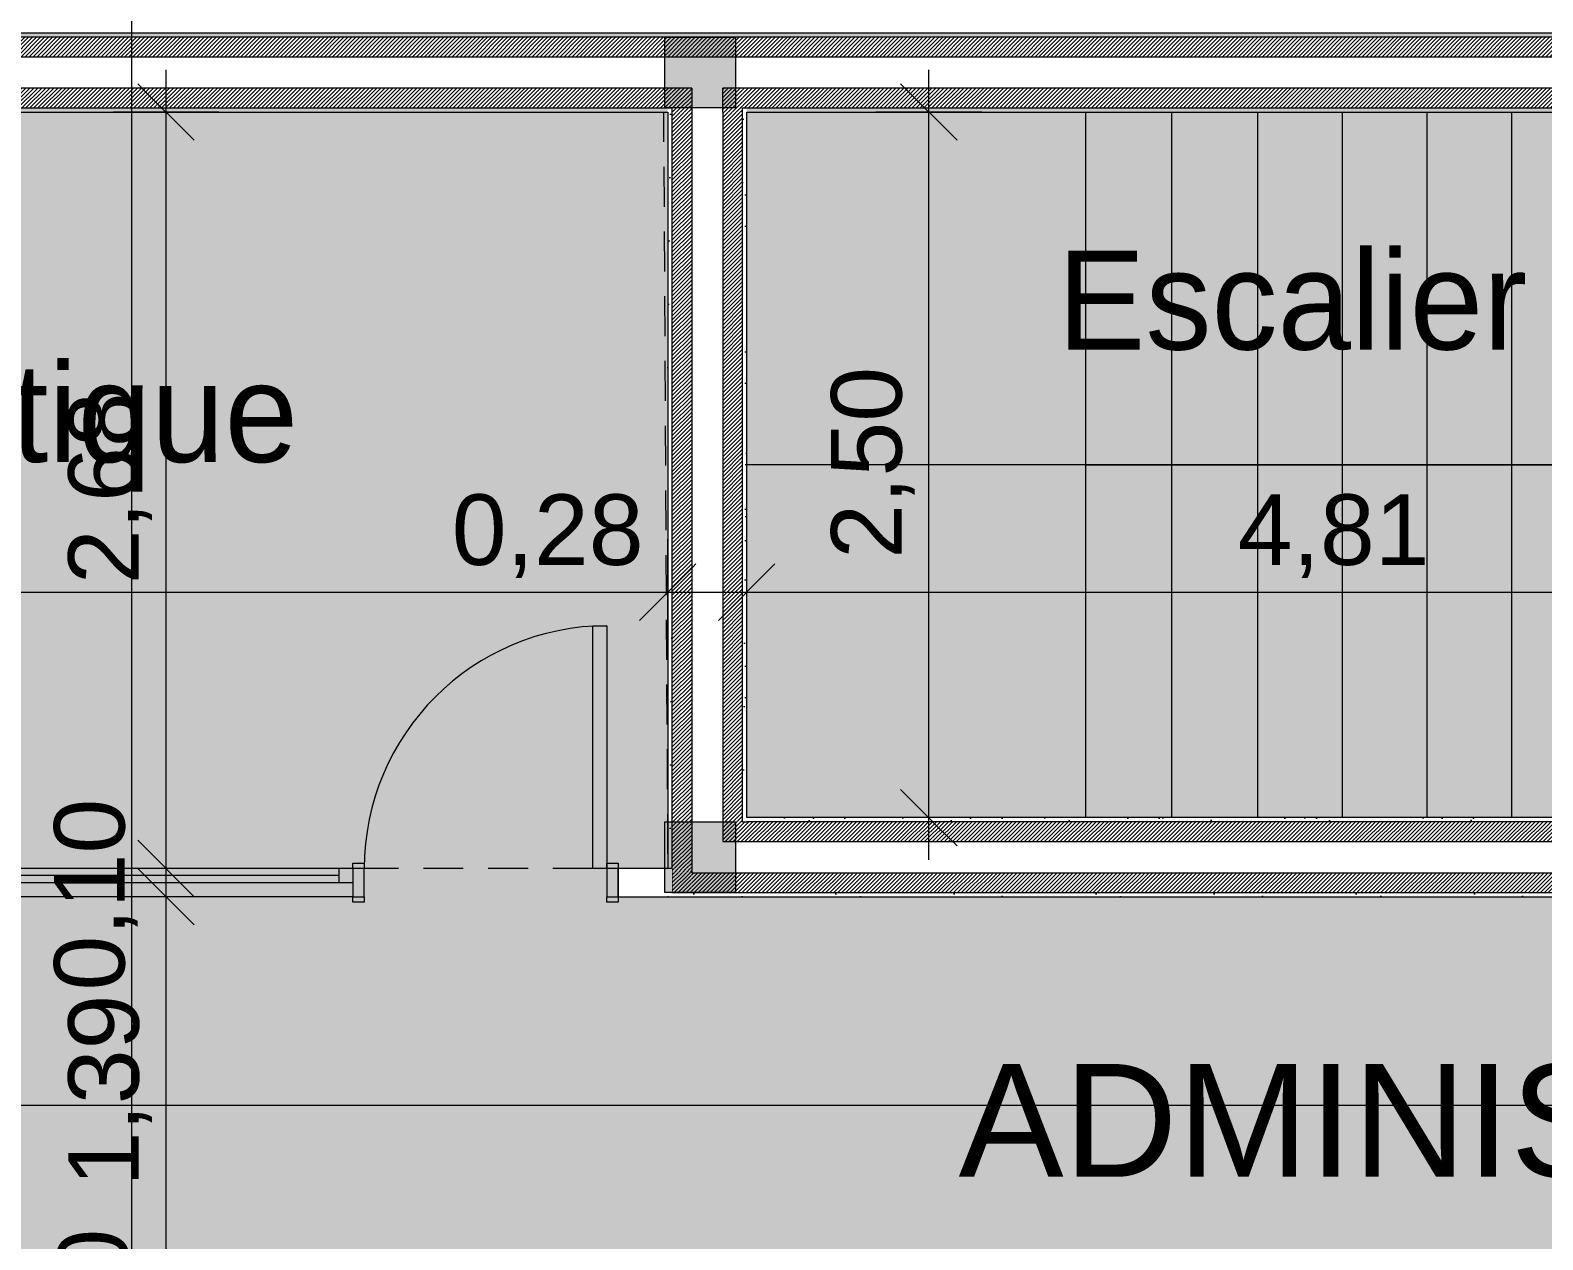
# Model space of a CAD drawing. Header units: millimetres. Extents: x 141848 to 1648660, y -821378 to -151356.
# Drawn here: x 222302 to 227662, y -257691 to -253406 of the extents above; entities that cross this region are included whole.
import ezdxf

# ---------------------------------------------------------------- set-up
doc = ezdxf.new("R2010")
doc.units = ezdxf.units.MM
doc.header["$MEASUREMENT"] = 0
doc.linetypes.add('Tirets', pattern=[229.305464, 141.111124, -88.19434])
doc.linetypes.add('Wipeout_Contour', pattern=[1000, 0, -1000])
for name, color, linetype in [('Cotations - 1_100', 7, 'Continuous'), ('Fenêtres ARCHICAD', 7, 'Continuous'), ('Hachure', 7, 'Continuous'), ('Marques - Coupes', 7, 'Continuous'), ('Nouveau_Co-Structure', 7, 'Continuous'), ('Portes ARCHICAD', 7, 'Continuous'), ('Sols_ Dalles', 7, 'Continuous'), ('Structure - Murs extérieurs', 7, 'Continuous')]:
    doc.layers.add(name, color=color, linetype=linetype)
doc.styles.add('STYLE_GENERE_1', font='')
doc.styles.add('STYLE_GENERE_2', font='')
doc.styles.get('STYLE_GENERE_1').set_extended_font_data('Agency FB')
doc.styles.get('STYLE_GENERE_2').set_extended_font_data('Arial')
doc.dimstyles.new('STYLE_GENERE__1', dxfattribs={"dimtxt": 250, "dimasz": 190, "dimexe": 1.25, "dimexo": 0.625, "dimgap": 0, "dimtad": 1, "dimlfac": 0.001, "dimtxsty": 'STYLE_GENERE_2', "dimblk": 'ARROWHEAD_6', "dimblk1": 'ARROWHEAD_6', "dimblk2": 'ARROWHEAD_6', "dimcen": 2.5, "dimse1": 1, "dimse2": 1, "dimclrd": 7, "dimclre": 7, "dimclrt": 7, "dimazin": 3, "dimtfac": 1, "dimtmove": 0, "dimatfit": 3})
doc.dimstyles.new('STYLE_GENERE__2', dxfattribs={"dimtxt": 250, "dimasz": 190, "dimexe": 1.25, "dimexo": 0.625, "dimgap": 0, "dimtad": 1, "dimlfac": 0.001, "dimtxsty": 'STYLE_GENERE_2', "dimblk": 'ARROWHEAD_6', "dimblk1": 'ARROWHEAD_6', "dimblk2": 'ARROWHEAD_6', "dimcen": 2.5, "dimse1": 1, "dimse2": 1, "dimclrd": 7, "dimclre": 7, "dimclrt": 7, "dimazin": 3, "dimtfac": 1, "dimtmove": 0, "dimatfit": 3})
doc.dimstyles.new('STYLE_GENERE__3', dxfattribs={"dimtxt": 250, "dimasz": 190, "dimexe": 1.25, "dimexo": 0.625, "dimgap": 0, "dimtad": 1, "dimlfac": 0.001, "dimtxsty": 'STYLE_GENERE_2', "dimblk": 'ARROWHEAD_6', "dimblk1": 'ARROWHEAD_6', "dimblk2": 'ARROWHEAD_6', "dimcen": 2.5, "dimse1": 1, "dimse2": 1, "dimclrd": 7, "dimclre": 7, "dimclrt": 7, "dimazin": 3, "dimtfac": 1, "dimtmove": 2, "dimatfit": 3})
pattern_1 = [(45, (0, 175), (-55.684659, 55.684659), [0, -52.5, 0, -78.75]), (110, (175, 175), (74.000794, 26.934086), [0, -38.5, 0, -66.5])]
pattern_2 = [(45, (0, 0), (-7.0710678, 7.0710678), [])]

# ---------------------------------------------------------------- blocks, each defined once
blk = doc.blocks.new('Dalle_17_1', base_point=(219225.5, -253415.6))
at = {"layer": 'Sols_ Dalles', "linetype": 'Continuous', "lineweight": 0, "true_color": 0x393736}
blk.add_hatch(color=250, dxfattribs=at).paths.add_polyline_path([(219225.5, -253415.6), (219225.5, -256655.6), (221305.5, -256655.6), (221305.5, -257683.7), (219225.5, -257683.7), (219225.5, -261165.6), (230511, -261165.6), (230511, -259085.6), (232166, -259085.6), (232166, -261165.6), (244226, -261165.6), (244226, -253415.6)])
at = {"layer": 'Sols_ Dalles', "color": 250, "linetype": 'Continuous', "lineweight": 5, "true_color": 0x1f1f1f, "flags": 128}
blk.add_lwpolyline([(219225.5, -253415.6), (244226, -253415.6), (244226, -261165.6), (232166, -261165.6), (232166, -259085.6), (230511, -259085.6), (230511, -261165.6), (219225.5, -261165.6), (219225.5, -257683.7), (221305.5, -257683.7), (221305.5, -256655.6), (219225.5, -256655.6)], close=True, dxfattribs=at)
blk = doc.blocks.new('Mur_16_1', base_point=(244226, -253415.6))
at = {"color": 254, "linetype": 'Wipeout_Contour', "lineweight": 0, "ltscale": 1374074.521205101}
blk.add_wipeout([(219240.5, -253430.6), (244211, -253430.6), (244211, -253415.6), (219240.5, -253415.6)], dxfattribs=at)
at = {"color": 254, "linetype": 'Wipeout_Contour', "lineweight": 0, "ltscale": 1355219.03084763}
blk.add_wipeout([(224561, -253695.6), (224576, -253695.6), (224576, -253680.6), (224561, -253680.6)], dxfattribs=at)
at = {"color": 254, "linetype": 'Wipeout_Contour', "lineweight": 0, "ltscale": 1362360.349666437}
blk.add_wipeout([(224841, -253695.6), (229651, -253695.6), (229651, -253680.6), (224841, -253680.6)], dxfattribs=at)
at = {"linetype": 'Continuous', "lineweight": 5, "true_color": 0x5f5f5f}
h = blk.add_hatch(dxfattribs=at)
h.set_pattern_fill('Enduit_0001', color=251, style=0, pattern_type=2)
h.set_pattern_definition(pattern_1)
h.paths.add_polyline_path([(219240.5, -253430.6), (244211, -253430.6), (244211, -253415.6), (219240.5, -253415.6)])
h = blk.add_hatch(dxfattribs=at)
h.set_pattern_fill('Enduit_0001', color=251, style=0, pattern_type=2)
h.set_pattern_definition(pattern_1)
h.paths.add_polyline_path([(224561, -253695.6), (224576, -253695.6), (224576, -253680.6), (224561, -253680.6)])
h = blk.add_hatch(dxfattribs=at)
h.set_pattern_fill('Enduit_0001', color=251, style=0, pattern_type=2)
h.set_pattern_definition(pattern_1)
h.paths.add_polyline_path([(224841, -253695.6), (229651, -253695.6), (229651, -253680.6), (224841, -253680.6)])
at = {"color": 254, "linetype": 'Wipeout_Contour', "lineweight": 0, "ltscale": 1374194.48404925}
blk.add_wipeout([(219310.5, -253500.6), (244141, -253500.6), (244141, -253430.6), (219310.5, -253430.6)], dxfattribs=at)
at = {"color": 254, "linetype": 'Wipeout_Contour', "lineweight": 0, "ltscale": 1348540.175442608}
blk.add_wipeout([(219505.5, -253695.6), (224561, -253695.6), (224561, -253680.6), (219505.5, -253680.6)], dxfattribs=at)
at = {"color": 254, "linetype": 'Wipeout_Contour', "lineweight": 0, "ltscale": 1355921.85849195}
blk.add_wipeout([(224826, -253695.6), (224841, -253695.6), (224841, -253680.6), (224826, -253680.6)], dxfattribs=at)
at = {"linetype": 'Continuous', "lineweight": 5, "true_color": 0x5f5f5f}
h = blk.add_hatch(dxfattribs=at)
h.set_pattern_fill('Briques_terre_cuite__int_97', color=251, style=0, pattern_type=2)
h.set_pattern_definition(pattern_2)
h.paths.add_polyline_path([(219310.5, -253500.6), (244141, -253500.6), (244141, -253430.6), (219310.5, -253430.6)])
h = blk.add_hatch(dxfattribs=at)
h.set_pattern_fill('Enduit_0001', color=251, style=0, pattern_type=2)
h.set_pattern_definition(pattern_1)
h.paths.add_polyline_path([(219505.5, -253695.6), (224561, -253695.6), (224561, -253680.6), (219505.5, -253680.6)])
h = blk.add_hatch(dxfattribs=at)
h.set_pattern_fill('Enduit_0001', color=251, style=0, pattern_type=2)
h.set_pattern_definition(pattern_1)
h.paths.add_polyline_path([(224826, -253695.6), (224841, -253695.6), (224841, -253680.6), (224826, -253680.6)])
at = {"color": 7, "linetype": 'Continuous', "lineweight": 5}
blk.add_line((244141, -253430.6), (219310.5, -253430.6), dxfattribs=at)
at = {"color": 7, "linetype": 'Continuous', "lineweight": 5, "flags": 128}
blk.add_lwpolyline([(244226, -253415.6), (219225.5, -253415.6)], dxfattribs=at)
at = {"color": 254, "linetype": 'Wipeout_Contour', "lineweight": 0, "ltscale": 1361966.980552045}
blk.add_wipeout([(224756, -253610.6), (229736, -253610.6), (229736, -253500.6), (224756, -253500.6)], dxfattribs=at)
at = {"color": 254, "linetype": 'Wipeout_Contour', "lineweight": 0, "ltscale": 1355173.702809403}
blk.add_wipeout([(224646, -253610.6), (224756, -253610.6), (224756, -253500.6), (224646, -253500.6)], dxfattribs=at)
at = {"color": 254, "linetype": 'Wipeout_Contour', "lineweight": 0, "ltscale": 1362233.96627735}
blk.add_wipeout([(224826, -253680.6), (229666, -253680.6), (229666, -253610.6), (224826, -253610.6)], dxfattribs=at)
at = {"linetype": 'Continuous', "lineweight": 5, "true_color": 0x5f5f5f}
h = blk.add_hatch(dxfattribs=at)
h.set_pattern_fill('Briques_terre_cuite__int_97', color=251, style=0, pattern_type=2)
h.set_pattern_definition(pattern_2)
h.paths.add_polyline_path([(224826, -253680.6), (229666, -253680.6), (229666, -253610.6), (224826, -253610.6)])
at = {"color": 7, "linetype": 'Continuous', "lineweight": 5}
blk.add_line((229736, -253500.6), (224756, -253500.6), dxfattribs=at)
at = {"color": 254, "linetype": 'Wipeout_Contour', "lineweight": 0, "ltscale": 1348142.871052148}
blk.add_wipeout([(219420.5, -253610.6), (224646, -253610.6), (224646, -253500.6), (219420.5, -253500.6)], dxfattribs=at)
at = {"color": 7, "linetype": 'Continuous', "lineweight": 5}
for p, q in [((224646, -253500.6), (219420.5, -253500.6)), ((224756, -253500.6), (224646, -253500.6))]:
    blk.add_line(p, q, dxfattribs=at)
at = {"color": 254, "linetype": 'Wipeout_Contour', "lineweight": 0, "ltscale": 1355204.448021426}
blk.add_wipeout([(224576, -253680.6), (224646, -253680.6), (224646, -253610.6), (224576, -253610.6)], dxfattribs=at)
at = {"color": 254, "linetype": 'Wipeout_Contour', "lineweight": 0, "ltscale": 1355681.885211448}
blk.add_wipeout([(224756, -253680.6), (224826, -253680.6), (224826, -253610.6), (224756, -253610.6)], dxfattribs=at)
at = {"linetype": 'Continuous', "lineweight": 5, "true_color": 0x5f5f5f}
h = blk.add_hatch(dxfattribs=at)
h.set_pattern_fill('Briques_terre_cuite__int_97', color=251, style=0, pattern_type=2)
h.set_pattern_definition(pattern_2)
h.paths.add_polyline_path([(224576, -253680.6), (224646, -253680.6), (224646, -253610.6), (224576, -253610.6)])
h = blk.add_hatch(dxfattribs=at)
h.set_pattern_fill('Briques_terre_cuite__int_97', color=251, style=0, pattern_type=2)
h.set_pattern_definition(pattern_2)
h.paths.add_polyline_path([(224756, -253680.6), (224826, -253680.6), (224826, -253610.6), (224756, -253610.6)])
at = {"color": 7, "linetype": 'Continuous', "lineweight": 5}
for p, q in [((224646, -253610.6), (224646, -253680.6)), ((224826, -253610.6), (224756, -253610.6)), ((224756, -253680.6), (224756, -253610.6)), ((229666, -253610.6), (224826, -253610.6)), ((224826, -253695.6), (224826, -253680.6)), ((224826, -253680.6), (229666, -253680.6))]:
    blk.add_line(p, q, dxfattribs=at)
at = {"color": 7, "linetype": 'Continuous', "lineweight": 5, "flags": 128}
blk.add_lwpolyline([(224841, -253695.6), (229651, -253695.6)], dxfattribs=at)
at = {"color": 254, "linetype": 'Wipeout_Contour', "lineweight": 0, "ltscale": 1348412.513644033}
blk.add_wipeout([(219490.5, -253680.6), (224576, -253680.6), (224576, -253610.6), (219490.5, -253610.6)], dxfattribs=at)
at = {"linetype": 'Continuous', "lineweight": 5, "true_color": 0x5f5f5f}
h = blk.add_hatch(dxfattribs=at)
h.set_pattern_fill('Briques_terre_cuite__int_97', color=251, style=0, pattern_type=2)
h.set_pattern_definition(pattern_2)
h.paths.add_polyline_path([(219490.5, -253680.6), (224576, -253680.6), (224576, -253610.6), (219490.5, -253610.6)])
at = {"color": 7, "linetype": 'Continuous', "lineweight": 5}
for p, q in [((224576, -253610.6), (219490.5, -253610.6)), ((224646, -253610.6), (224576, -253610.6)), ((219490.5, -253680.6), (224576, -253680.6)), ((224576, -253680.6), (224576, -253695.6))]:
    blk.add_line(p, q, dxfattribs=at)
at = {"color": 7, "linetype": 'Continuous', "lineweight": 5, "flags": 128}
blk.add_lwpolyline([(219505.5, -253695.6), (224561, -253695.6)], dxfattribs=at)
blk = doc.blocks.new('Mur_42_1', base_point=(224561, -256475.6))
at = {"color": 254, "linetype": 'Wipeout_Contour', "lineweight": 0, "ltscale": 1355809.113527514}
blk.add_wipeout([(224756, -253695.6), (224826, -253695.6), (224826, -253680.6), (224756, -253680.6)], dxfattribs=at)
at = {"color": 254, "linetype": 'Wipeout_Contour', "lineweight": 0, "ltscale": 1022610.837803136}
blk.add_wipeout([(224841, -256195.6), (224826, -256210.6), (224841, -256210.6)], dxfattribs=at)
at = {"color": 254, "linetype": 'Wipeout_Contour', "lineweight": 0, "ltscale": 1022684.616060766}
blk.add_wipeout([(224576, -256460.6), (224561, -256475.6), (224576, -256475.6)], dxfattribs=at)
at = {"linetype": 'Continuous', "lineweight": 5, "true_color": 0x5f5f5f}
h = blk.add_hatch(dxfattribs=at)
h.set_pattern_fill('Briques_terre_cuite__int_97', color=251, style=0, pattern_type=2)
h.set_pattern_definition(pattern_2)
h.paths.add_polyline_path([(224756, -253695.6), (224826, -253695.6), (224826, -253680.6), (224756, -253680.6)])
h = blk.add_hatch(dxfattribs=at)
h.set_pattern_fill('Enduit_0001', color=251, style=0, pattern_type=2)
h.set_pattern_definition(pattern_1)
h.paths.add_polyline_path([(224841, -256195.6), (224826, -256210.6), (224841, -256210.6)])
h = blk.add_hatch(dxfattribs=at)
h.set_pattern_fill('Enduit_0001', color=251, style=0, pattern_type=2)
h.set_pattern_definition(pattern_1)
h.paths.add_polyline_path([(224576, -256460.6), (224561, -256475.6), (224576, -256475.6)])
at = {"color": 254, "linetype": 'Wipeout_Contour', "lineweight": 0, "ltscale": 1355570.39656699}
blk.add_wipeout([(224646, -253695.6), (224756, -253695.6), (224756, -253680.6), (224646, -253680.6)], dxfattribs=at)
at = {"color": 254, "linetype": 'Wipeout_Contour', "lineweight": 0, "ltscale": 1022711.513858538}
blk.add_wipeout([(224646, -256390.6), (224576, -256460.6), (224646, -256460.6)], dxfattribs=at)
at = {"linetype": 'Continuous', "lineweight": 5, "true_color": 0x5f5f5f}
h = blk.add_hatch(dxfattribs=at)
h.set_pattern_fill('Briques_terre_cuite__int_97', color=251, style=0, pattern_type=2)
h.set_pattern_definition(pattern_2)
h.paths.add_polyline_path([(224646, -256390.6), (224576, -256460.6), (224646, -256460.6)])
at = {"color": 254, "linetype": 'Wipeout_Contour', "lineweight": 0, "ltscale": 1355331.721158425}
blk.add_wipeout([(224576, -253695.6), (224646, -253695.6), (224646, -253680.6), (224576, -253680.6)], dxfattribs=at)
at = {"linetype": 'Continuous', "lineweight": 5, "true_color": 0x5f5f5f}
h = blk.add_hatch(dxfattribs=at)
h.set_pattern_fill('Briques_terre_cuite__int_97', color=251, style=0, pattern_type=2)
h.set_pattern_definition(pattern_2)
h.paths.add_polyline_path([(224576, -253695.6), (224646, -253695.6), (224646, -253680.6), (224576, -253680.6)])
at = {"color": 254, "linetype": 'Wipeout_Contour', "lineweight": 0, "ltscale": 1022714.620972119}
blk.add_wipeout([(224646, -256390.6), (224756, -256390.6), (224756, -256280.6)], dxfattribs=at)
at = {"color": 254, "linetype": 'Wipeout_Contour', "lineweight": 0, "ltscale": 1355443.145841578}
blk.add_wipeout([(224646, -253680.6), (224756, -253680.6), (224756, -253610.6), (224646, -253610.6)], dxfattribs=at)
at = {"color": 254, "linetype": 'Wipeout_Contour', "lineweight": 0, "ltscale": 1359264.235045222}
blk.add_wipeout([(224576, -256375.6), (224576, -253695.6), (224561, -253695.6), (224561, -256375.6)], dxfattribs=at)
at = {"color": 254, "linetype": 'Wipeout_Contour', "lineweight": 0, "ltscale": 1022661.402223332}
blk.add_wipeout([(224826, -256210.6), (224756, -256280.6), (224826, -256280.6)], dxfattribs=at)
at = {"linetype": 'Continuous', "lineweight": 5, "true_color": 0x5f5f5f}
h = blk.add_hatch(dxfattribs=at)
h.set_pattern_fill('Enduit_0001', color=251, style=0, pattern_type=2)
h.set_pattern_definition(pattern_1)
h.paths.add_polyline_path([(224576, -256375.6), (224576, -253695.6), (224561, -253695.6), (224561, -256375.6)])
h = blk.add_hatch(dxfattribs=at)
h.set_pattern_fill('Briques_terre_cuite__int_97', color=251, style=0, pattern_type=2)
h.set_pattern_definition(pattern_2)
h.paths.add_polyline_path([(224826, -256210.6), (224756, -256280.6), (224826, -256280.6)])
at = {"color": 254, "linetype": 'Wipeout_Contour', "lineweight": 0, "ltscale": 1359376.591016325}
blk.add_wipeout([(224646, -256375.6), (224646, -253695.6), (224576, -253695.6), (224576, -256375.6)], dxfattribs=at)
at = {"color": 254, "linetype": 'Wipeout_Contour', "lineweight": 0, "ltscale": 1359694.356050454}
blk.add_wipeout([(224841, -256195.6), (224841, -253695.6), (224826, -253695.6), (224826, -256195.6)], dxfattribs=at)
at = {"linetype": 'Continuous', "lineweight": 5, "true_color": 0x5f5f5f}
h = blk.add_hatch(dxfattribs=at)
h.set_pattern_fill('Briques_terre_cuite__int_97', color=251, style=0, pattern_type=2)
h.set_pattern_definition(pattern_2)
h.paths.add_polyline_path([(224646, -256375.6), (224646, -253695.6), (224576, -253695.6), (224576, -256375.6)])
h = blk.add_hatch(dxfattribs=at)
h.set_pattern_fill('Enduit_0001', color=251, style=0, pattern_type=2)
h.set_pattern_definition(pattern_1)
h.paths.add_polyline_path([(224841, -256195.6), (224841, -253695.6), (224826, -253695.6), (224826, -256195.6)])
at = {"color": 7, "linetype": 'Continuous', "lineweight": 5}
blk.add_line((224576, -253680.6), (224576, -253695.6), dxfattribs=at)
at = {"color": 254, "linetype": 'Wipeout_Contour', "lineweight": 0, "ltscale": 1359471.68319327}
blk.add_wipeout([(224646, -253695.6), (224646, -256280.6), (224756, -256280.6), (224756, -253695.6)], dxfattribs=at)
at = {"color": 254, "linetype": 'Wipeout_Contour', "lineweight": 0, "ltscale": 1022589.5775338}
blk.add_wipeout([(224826, -256195.6), (224826, -256210.6), (224841, -256195.6)], dxfattribs=at)
at = {"color": 254, "linetype": 'Wipeout_Contour', "lineweight": 0, "ltscale": 1363421.55701865}
blk.add_wipeout([(224646, -256390.6), (224646, -256375.6), (224576, -256375.6), (224576, -256390.6)], dxfattribs=at)
at = {"linetype": 'Continuous', "lineweight": 5, "true_color": 0x5f5f5f}
h = blk.add_hatch(dxfattribs=at)
h.set_pattern_fill('Enduit_0001', color=251, style=0, pattern_type=2)
h.set_pattern_definition(pattern_1)
h.paths.add_polyline_path([(224826, -256195.6), (224826, -256210.6), (224841, -256195.6)])
h = blk.add_hatch(dxfattribs=at)
h.set_pattern_fill('Briques_terre_cuite__int_97', color=251, style=0, pattern_type=2)
h.set_pattern_definition(pattern_2)
h.paths.add_polyline_path([(224646, -256390.6), (224646, -256375.6), (224576, -256375.6), (224576, -256390.6)])
at = {"color": 7, "linetype": 'Continuous', "lineweight": 5}
for p, q in [((224646, -253610.6), (224646, -253680.6)), ((224646, -253680.6), (224646, -253695.6))]:
    blk.add_line(p, q, dxfattribs=at)
at = {"color": 254, "linetype": 'Wipeout_Contour', "lineweight": 0, "ltscale": 1359604.473634139}
blk.add_wipeout([(224826, -256210.6), (224826, -253695.6), (224756, -253695.6), (224756, -256210.6)], dxfattribs=at)
at = {"color": 254, "linetype": 'Wipeout_Contour', "lineweight": 0, "ltscale": 1022612.641382924}
blk.add_wipeout([(224576, -256390.6), (224576, -256460.6), (224646, -256390.6)], dxfattribs=at)
at = {"linetype": 'Continuous', "lineweight": 5, "true_color": 0x5f5f5f}
h = blk.add_hatch(dxfattribs=at)
h.set_pattern_fill('Briques_terre_cuite__int_97', color=251, style=0, pattern_type=2)
h.set_pattern_definition(pattern_2)
h.paths.add_polyline_path([(224826, -256210.6), (224826, -253695.6), (224756, -253695.6), (224756, -256210.6)])
h = blk.add_hatch(dxfattribs=at)
h.set_pattern_fill('Briques_terre_cuite__int_97', color=251, style=0, pattern_type=2)
h.set_pattern_definition(pattern_2)
h.paths.add_polyline_path([(224576, -256390.6), (224576, -256460.6), (224646, -256390.6)])
at = {"color": 7, "linetype": 'Continuous', "lineweight": 5}
for p, q in [((224756, -253680.6), (224756, -253610.6)), ((224576, -253695.6), (224576, -256375.6)), ((224756, -253695.6), (224756, -253680.6)), ((224826, -253695.6), (224826, -253680.6)), ((224576, -256375.6), (224561, -256375.6)), ((224576, -256375.6), (224576, -256390.6)), ((224576, -256390.6), (224576, -256460.6)), ((224576, -256460.6), (224646, -256460.6))]:
    blk.add_line(p, q, dxfattribs=at)
at = {"color": 7, "linetype": 'Continuous', "lineweight": 5, "flags": 128}
for points in [[(224561, -253695.6), (224561, -256375.6)], [(224561, -256475.6), (224576, -256475.6)]]:
    blk.add_lwpolyline(points, dxfattribs=at)
at = {"color": 7, "linetype": 'Continuous', "lineweight": 5}
blk.add_point((224561, -256475.6), dxfattribs=at)
at = {"color": 254, "linetype": 'Wipeout_Contour', "lineweight": 0, "ltscale": 1022559.299981316}
blk.add_wipeout([(224756, -256280.6), (224646, -256280.6), (224646, -256390.6)], dxfattribs=at)
at = {"color": 7, "linetype": 'Continuous', "lineweight": 5}
for p, q in [((224646, -253695.6), (224646, -256280.6)), ((224646, -256280.6), (224646, -256390.6)), ((224646, -256390.6), (224756, -256390.6))]:
    blk.add_line(p, q, dxfattribs=at)
at = {"color": 254, "linetype": 'Wipeout_Contour', "lineweight": 0, "ltscale": 1022562.52595855}
blk.add_wipeout([(224756, -256210.6), (224756, -256280.6), (224826, -256210.6)], dxfattribs=at)
at = {"linetype": 'Continuous', "lineweight": 5, "true_color": 0x5f5f5f}
h = blk.add_hatch(dxfattribs=at)
h.set_pattern_fill('Briques_terre_cuite__int_97', color=251, style=0, pattern_type=2)
h.set_pattern_definition(pattern_2)
h.paths.add_polyline_path([(224756, -256210.6), (224756, -256280.6), (224826, -256210.6)])
at = {"color": 7, "linetype": 'Continuous', "lineweight": 5}
for p, q in [((224756, -253695.6), (224756, -256210.6)), ((224826, -256210.6), (224826, -253695.6)), ((224756, -256210.6), (224756, -256280.6)), ((224826, -256210.6), (224841, -256210.6)), ((224756, -256280.6), (224826, -256280.6))]:
    blk.add_line(p, q, dxfattribs=at)
at = {"color": 7, "linetype": 'Continuous', "lineweight": 5, "flags": 128}
blk.add_lwpolyline([(224841, -256195.6), (224841, -253695.6)], dxfattribs=at)
blk = doc.blocks.new('Fenêtre 25_10')
at = {"layer": 'Fenêtres ARCHICAD', "color": 7, "linetype": 'Continuous', "lineweight": 5}
for p, q in [((-1220.1, 0), (1220.1, 0)), ((-1220.1, 0), (-1170.1, 0)), ((-1220.1, 0), (-1220.1, -50)), ((-1220.1, 0), (-1220.1, -50)), ((-1170.1, 0), (-1170.1, -50)), ((-1170.1, 0), (1170.1, 0)), ((1170.1, -50), (1170.1, 0)), ((1170.1, 0), (1220.1, 0)), ((1220.1, 0), (1220.1, -50)), ((1220.1, 0), (1220.1, -50)), ((-1170.1, -50), (-1220.1, -50)), ((-1220.1, -50), (-1220.1, -100)), ((-1170.1, -25), (1170.1, -25)), ((1170.1, -50), (-1170.1, -50)), ((1220.1, -50), (1170.1, -50)), ((1220.1, -50), (1220.1, -100)), ((-1220.1, -100), (1220.1, -100))]:
    blk.add_line(p, q, dxfattribs=at)
blk = doc.blocks.new('Porte 25')
at = {"layer": 'Portes ARCHICAD', "color": 7, "linetype": 'Continuous', "lineweight": 5}
for p, q in [((380, 0), (380, 860)), ((380, 860), (430, 860)), ((430, 860), (430, 0)), ((-470, 0), (-470, 19)), ((-470, 19), (-430, 19)), ((-430, 0), (-470, 0)), ((-430, 0), (-470, 0)), ((-470, 0), (-470, -100)), ((-470, 0), (-470, -100)), ((-470, 0), (-470, -100)), ((-430, 19), (-430, 0)), ((-430, -50), (-430, 0)), ((430, 0), (380, 0)), ((430, 19), (470, 19)), ((430, 0), (430, 19)), ((470, 0), (430, 0)), ((470, 0), (430, 0)), ((430, 0), (430, -50)), ((470, 19), (470, 0)), ((470, -100), (470, 0)), ((470, 0), (470, -100)), ((470, 0), (470, -100)), ((-430, -100), (-430, -50)), ((430, -50), (430, -100)), ((-470, -119), (-470, -100)), ((-470, -100), (-430, -100)), ((-470, -100), (-430, -100)), ((-430, -100), (-430, -119)), ((430, -100), (470, -100)), ((430, -119), (430, -100)), ((430, -100), (470, -100)), ((470, -100), (470, -119)), ((-430, -119), (-470, -119)), ((470, -119), (430, -119))]:
    blk.add_line(p, q, dxfattribs=at)
blk.add_arc((430, 0), 860, 90, 180, dxfattribs=at)
blk = doc.blocks.new('Mur_43_1', base_point=(224561, -256475.6))
at = {"color": 254, "linetype": 'Wipeout_Contour', "lineweight": 0, "ltscale": 1353724.779406851}
blk.add_wipeout([(220725.5, -256475.6), (221005.5, -256475.6), (221005.5, -256375.6), (220725.5, -256375.6)], dxfattribs=at).dxf.layer = 'Structure - Murs extérieurs'
at = {"color": 254, "linetype": 'Wipeout_Contour', "lineweight": 0, "ltscale": 1363426.028786904}
blk.add_wipeout([(224561, -256375.6), (224561, -256475.6), (224576, -256460.6), (224576, -256375.6)], dxfattribs=at).dxf.layer = 'Structure - Murs extérieurs'
at = {"layer": 'Structure - Murs extérieurs', "color": 7, "linetype": 'Continuous', "lineweight": 5}
for p, q in [((221005.5, -256375.6), (221005.5, -256425.6)), ((221005.5, -256425.6), (221005.5, -256475.6))]:
    blk.add_line(p, q, dxfattribs=at)
at = {"layer": 'Structure - Murs extérieurs', "color": 7, "linetype": 'Continuous', "lineweight": 5, "flags": 128}
for points in [[(221005.5, -256375.6), (220725.5, -256375.6)], [(220725.5, -256475.6), (221005.5, -256475.6)]]:
    blk.add_lwpolyline(points, dxfattribs=at)
at = {"layer": 'Fenêtres ARCHICAD', "color": 7, "linetype": 'Continuous', "lineweight": 5, "xscale": -1, "zscale": 1000}
blk.add_blockref('Fenêtre 25_10', (222225.7, -256375.6), dxfattribs=at)
at = {"color": 254, "linetype": 'Wipeout_Contour', "lineweight": 0, "ltscale": 1363186.826784827}
blk.add_wipeout([(224561, -256375.6), (224385.8, -256375.6), (224385.8, -256475.6), (224561, -256475.6)], dxfattribs=at).dxf.layer = 'Structure - Murs extérieurs'
at = {"layer": 'Structure - Murs extérieurs', "color": 7, "linetype": 'Continuous', "lineweight": 5}
for p, q in [((224385.8, -256375.6), (224385.8, -256475.6)), ((224576, -256375.6), (224561, -256375.6))]:
    blk.add_line(p, q, dxfattribs=at)
at = {"layer": 'Structure - Murs extérieurs', "color": 7, "linetype": 'Continuous', "lineweight": 5, "flags": 128}
for points in [[(224561, -256375.6), (224385.8, -256375.6)], [(224385.8, -256475.6), (224561, -256475.6)]]:
    blk.add_lwpolyline(points, dxfattribs=at)
at = {"layer": 'Structure - Murs extérieurs', "color": 7, "linetype": 'Continuous', "lineweight": 5}
blk.add_point((224561, -256475.6), dxfattribs=at)
at = {"layer": 'Portes ARCHICAD', "color": 7, "linetype": 'Continuous', "lineweight": 5, "zscale": 1000}
blk.add_blockref('Porte 25', (223915.8, -256375.6), dxfattribs=at)
blk = doc.blocks.new('Ouverture fenêtre simple')
at = {"layer": 'Fenêtres ARCHICAD', "color": 7, "linetype": 'Continuous', "lineweight": 5}
for p, q in [((-600, -15), (-600, 0)), ((-600, 0), (600, 0)), ((600, -15), (600, 0)), ((-600, -85), (-600, -15)), ((600, -85), (600, -15)), ((-600, -195), (-600, -85)), ((600, -195), (600, -85)), ((-600, -265), (-600, -195)), ((600, -265), (600, -195)), ((-600, -280), (-600, -265)), ((600, -280), (600, -265)), ((-600, -280), (600, -280))]:
    blk.add_line(p, q, dxfattribs=at)
blk = doc.blocks.new('Mur_47_1', base_point=(224561, -256475.6))
at = {"color": 254, "linetype": 'Wipeout_Contour', "lineweight": 0, "ltscale": 1368270.540139411}
blk.add_wipeout([(224841, -256195.6), (224841, -256210.6), (228451, -256210.6), (228451, -256195.6)], dxfattribs=at)
at = {"color": 254, "linetype": 'Wipeout_Contour', "lineweight": 0, "ltscale": 1368715.382384184}
blk.add_wipeout([(224576, -256460.6), (224576, -256475.6), (228451, -256475.6), (228451, -256460.6)], dxfattribs=at)
at = {"color": 254, "linetype": 'Wipeout_Contour', "lineweight": 0, "ltscale": 1377396.69646534}
blk.add_wipeout([(229651, -256460.6), (229651, -256475.6), (229916, -256475.6), (229916, -256460.6)], dxfattribs=at)
at = {"linetype": 'Continuous', "lineweight": 5, "true_color": 0x5f5f5f}
h = blk.add_hatch(dxfattribs=at)
h.set_pattern_fill('Enduit_0001', color=251, style=0, pattern_type=2)
h.set_pattern_definition(pattern_1)
h.paths.add_polyline_path([(224841, -256195.6), (224841, -256210.6), (228451, -256210.6), (228451, -256195.6)])
h = blk.add_hatch(dxfattribs=at)
h.set_pattern_fill('Enduit_0001', color=251, style=0, pattern_type=2)
h.set_pattern_definition(pattern_1)
h.paths.add_polyline_path([(224576, -256460.6), (224576, -256475.6), (228451, -256475.6), (228451, -256460.6)])
h = blk.add_hatch(dxfattribs=at)
h.set_pattern_fill('Enduit_0001', color=251, style=0, pattern_type=2)
h.set_pattern_definition(pattern_1)
h.paths.add_polyline_path([(229651, -256460.6), (229651, -256475.6), (229916, -256475.6), (229916, -256460.6)])
at = {"color": 254, "linetype": 'Wipeout_Contour', "lineweight": 0, "ltscale": 1368680.216873162}
blk.add_wipeout([(224646, -256390.6), (224646, -256460.6), (228451, -256460.6), (228451, -256390.6)], dxfattribs=at)
at = {"color": 254, "linetype": 'Wipeout_Contour', "lineweight": 0, "ltscale": 1377176.637445319}
blk.add_wipeout([(229846, -256390.6), (229651, -256390.6), (229651, -256460.6), (229846, -256460.6)], dxfattribs=at)
at = {"linetype": 'Continuous', "lineweight": 5, "true_color": 0x5f5f5f}
h = blk.add_hatch(dxfattribs=at)
h.set_pattern_fill('Briques_terre_cuite__int_97', color=251, style=0, pattern_type=2)
h.set_pattern_definition(pattern_2)
h.paths.add_polyline_path([(224646, -256390.6), (224646, -256460.6), (228451, -256460.6), (228451, -256390.6)])
h = blk.add_hatch(dxfattribs=at)
h.set_pattern_fill('Briques_terre_cuite__int_97', color=251, style=0, pattern_type=2)
h.set_pattern_definition(pattern_2)
h.paths.add_polyline_path([(229846, -256390.6), (229651, -256390.6), (229651, -256460.6), (229846, -256460.6)])
at = {"color": 7, "linetype": 'Continuous', "lineweight": 5}
for p, q in [((224576, -256460.6), (224646, -256460.6)), ((224646, -256460.6), (228451, -256460.6)), ((228451, -256475.6), (228451, -256460.6)), ((229651, -256460.6), (229846, -256460.6)), ((229651, -256475.6), (229651, -256460.6)), ((229846, -256460.6), (229916, -256460.6))]:
    blk.add_line(p, q, dxfattribs=at)
at = {"color": 7, "linetype": 'Continuous', "lineweight": 5, "flags": 128}
for points in [[(224576, -256475.6), (228451, -256475.6)], [(229651, -256475.6), (229916, -256475.6)]]:
    blk.add_lwpolyline(points, dxfattribs=at)
at = {"color": 254, "linetype": 'Wipeout_Contour', "lineweight": 0, "ltscale": 1368555.470872011}
blk.add_wipeout([(224756, -256390.6), (228451, -256390.6), (228451, -256280.6), (224756, -256280.6)], dxfattribs=at)
at = {"color": 254, "linetype": 'Wipeout_Contour', "lineweight": 0, "ltscale": 1376761.68968009}
blk.add_wipeout([(229651, -256280.6), (229651, -256390.6), (229736, -256390.6), (229736, -256280.6)], dxfattribs=at)
at = {"color": 7, "linetype": 'Continuous', "lineweight": 5}
for p, q in [((224646, -256390.6), (224756, -256390.6)), ((224756, -256390.6), (228451, -256390.6)), ((228451, -256460.6), (228451, -256390.6)), ((229651, -256390.6), (229736, -256390.6)), ((229651, -256460.6), (229651, -256390.6)), ((229736, -256390.6), (229846, -256390.6))]:
    blk.add_line(p, q, dxfattribs=at)
at = {"color": 254, "linetype": 'Wipeout_Contour', "lineweight": 0, "ltscale": 1368378.090640453}
blk.add_wipeout([(224826, -256210.6), (224826, -256280.6), (228451, -256280.6), (228451, -256210.6)], dxfattribs=at)
at = {"color": 254, "linetype": 'Wipeout_Contour', "lineweight": 0, "ltscale": 1376400.147886153}
blk.add_wipeout([(229666, -256210.6), (229651, -256210.6), (229651, -256280.6), (229666, -256280.6)], dxfattribs=at)
at = {"linetype": 'Continuous', "lineweight": 5, "true_color": 0x5f5f5f}
h = blk.add_hatch(dxfattribs=at)
h.set_pattern_fill('Briques_terre_cuite__int_97', color=251, style=0, pattern_type=2)
h.set_pattern_definition(pattern_2)
h.paths.add_polyline_path([(224826, -256210.6), (224826, -256280.6), (228451, -256280.6), (228451, -256210.6)])
h = blk.add_hatch(dxfattribs=at)
h.set_pattern_fill('Briques_terre_cuite__int_97', color=251, style=0, pattern_type=2)
h.set_pattern_definition(pattern_2)
h.paths.add_polyline_path([(229666, -256210.6), (229651, -256210.6), (229651, -256280.6), (229666, -256280.6)])
at = {"color": 7, "linetype": 'Continuous', "lineweight": 5}
for p, q in [((224826, -256210.6), (224841, -256210.6)), ((228451, -256210.6), (224841, -256210.6)), ((228451, -256210.6), (228451, -256195.6)), ((228451, -256280.6), (228451, -256210.6)), ((229651, -256210.6), (229651, -256195.6)), ((229651, -256210.6), (229666, -256210.6)), ((229651, -256280.6), (229651, -256210.6)), ((224756, -256280.6), (224826, -256280.6)), ((224826, -256280.6), (228451, -256280.6)), ((228451, -256390.6), (228451, -256280.6)), ((229651, -256280.6), (229666, -256280.6)), ((229651, -256390.6), (229651, -256280.6)), ((229666, -256280.6), (229736, -256280.6))]:
    blk.add_line(p, q, dxfattribs=at)
at = {"color": 7, "linetype": 'Continuous', "lineweight": 5, "flags": 128}
blk.add_lwpolyline([(228451, -256195.6), (224841, -256195.6)], dxfattribs=at)
at = {"layer": 'Fenêtres ARCHICAD', "color": 7, "linetype": 'Continuous', "lineweight": 5, "zscale": 1000}
blk.add_blockref('Ouverture fenêtre simple', (229051, -256195.6), dxfattribs=at)
blk = doc.blocks.new('*D455')
at = {"layer": 'Cotations - 1_100', "color": 7, "linetype": 'Continuous', "lineweight": 5}
for p, q in [((222883.5, -258063.7), (222683.5, -257863.7)), ((222971, -257963.7), (222596, -257963.7)), ((222783.5, -260885.6), (222783.5, -257963.7)), ((222683.5, -260785.6), (222883.5, -260985.6)), ((222971, -260885.6), (222596, -260885.6)), ((222783.5, -261035.6), (222783.5, -260885.6))]:
    blk.add_line(p, q, dxfattribs=at)
at = {"layer": 'Cotations - 1_100', "color": 7, "lineweight": 5, "char_height": 250, "attachment_point": 7, "rotation": 90, "style": 'STYLE_GENERE_2'}
for s, insert in [('\\A1;{\\pql;\\fArial|b0|i0|c0|p38;0,10}', (222695.4, -258332.3)), ('\\A1;{\\pql;\\fArial|b0|i0|c0|p38;2,92}', (222733.5, -259757.2))]:
    blk.add_mtext(s, dxfattribs=dict(at, insert=insert))
blk = doc.blocks.new('ARROWHEAD_6')
at = {"color": 0, "linetype": 'Continuous', "lineweight": 0}
for p, q in [((-0.5, -0.5), (0.5, 0.5)), ((0, 0), (-1, 0))]:
    blk.add_line(p, q, dxfattribs=at)
blk = doc.blocks.new('*D457')
at = {"layer": 'Cotations - 1_100', "color": 7, "linetype": 'Continuous', "lineweight": 5}
for p, q in [((222883.5, -256575.6), (222683.5, -256375.6)), ((222971, -256475.6), (222596, -256475.6)), ((222783.5, -257863.7), (222783.5, -256475.6)), ((222683.5, -257763.7), (222883.5, -257963.7)), ((222971, -257863.7), (222596, -257863.7))]:
    blk.add_line(p, q, dxfattribs=at)
at = {"layer": 'Cotations - 1_100', "color": 7, "lineweight": 5, "char_height": 250, "attachment_point": 7, "rotation": 90, "style": 'STYLE_GENERE_2'}
for s, insert in [('\\A1;{\\pql;\\fArial|b0|i0|c0|p38;0,10}', (222683.2, -256808.1)), ('\\A1;{\\pql;\\fArial|b0|i0|c0|p38;1,39}', (222733.5, -257502.2))]:
    blk.add_mtext(s, dxfattribs=dict(at, insert=insert))
blk = doc.blocks.new('*D458')
at = {"layer": 'Cotations - 1_100', "color": 7, "linetype": 'Continuous', "lineweight": 5}
for p, q in [((222683.5, -256275.6), (222883.5, -256475.6)), ((222971, -256375.6), (222596, -256375.6)), ((222883.5, -256575.6), (222683.5, -256375.6)), ((222783.5, -256475.6), (222783.5, -256375.6)), ((222971, -256475.6), (222596, -256475.6))]:
    blk.add_line(p, q, dxfattribs=at)
blk = doc.blocks.new('*D459')
at = {"layer": 'Cotations - 1_100', "color": 7, "linetype": 'Continuous', "lineweight": 5}
for p, q in [((222883.5, -253795.6), (222683.5, -253595.6)), ((222783.5, -253695.6), (222783.5, -253545.6)), ((222971, -253695.6), (222596, -253695.6)), ((222783.5, -256375.6), (222783.5, -253695.6)), ((222683.5, -256275.6), (222883.5, -256475.6)), ((222971, -256375.6), (222596, -256375.6))]:
    blk.add_line(p, q, dxfattribs=at)
at = {"layer": 'Cotations - 1_100', "color": 7, "lineweight": 5, "insert": (222733.5, -255368.1), "char_height": 250, "attachment_point": 7, "rotation": 90, "style": 'STYLE_GENERE_2'}
blk.add_mtext('\\A1;{\\pql;\\fArial|b0|i0|c0|p38;2,68}', dxfattribs=at)
blk = doc.blocks.new('*D540')
at = {"layer": 'Cotations - 1_100', "color": 7, "linetype": 'Continuous', "lineweight": 5}
for p, q in [((219505.5, -255584.1), (219505.5, -255209.1)), ((224561, -255584.1), (224561, -255209.1)), ((219605.5, -255296.6), (219405.5, -255496.6)), ((224661, -255296.6), (224461, -255496.6)), ((219355.5, -255396.6), (219505.5, -255396.6)), ((219505.5, -255396.6), (224561, -255396.6))]:
    blk.add_line(p, q, dxfattribs=at)
at = {"layer": 'Cotations - 1_100', "color": 7, "lineweight": 5, "char_height": 250, "attachment_point": 7, "style": 'STYLE_GENERE_2'}
for s, insert in [('\\A1;{\\pql;\\fArial|b0|i0|c0|p38;5,06}', (221368.1, -255346.6)), ('\\A1;{\\pql;\\fArial|b0|i0|c0|p38;0,28}', (223795.9, -255346.6))]:
    blk.add_mtext(s, dxfattribs=dict(at, insert=insert))
blk = doc.blocks.new('*D541')
at = {"layer": 'Cotations - 1_100', "color": 7, "linetype": 'Continuous', "lineweight": 5}
for p, q in [((224561, -255584.1), (224561, -255209.1)), ((224841, -255584.1), (224841, -255209.1)), ((224661, -255296.6), (224461, -255496.6)), ((224941, -255296.6), (224741, -255496.6)), ((224561, -255396.6), (224841, -255396.6))]:
    blk.add_line(p, q, dxfattribs=at)
blk = doc.blocks.new('*D542')
at = {"layer": 'Cotations - 1_100', "color": 7, "linetype": 'Continuous', "lineweight": 5}
for p, q in [((224841, -255584.1), (224841, -255209.1)), ((229651, -255584.1), (229651, -255209.1)), ((224941, -255296.6), (224741, -255496.6)), ((229751, -255296.6), (229551, -255496.6)), ((224841, -255396.6), (229651, -255396.6))]:
    blk.add_line(p, q, dxfattribs=at)
at = {"layer": 'Cotations - 1_100', "color": 7, "lineweight": 5, "char_height": 250, "attachment_point": 7, "style": 'STYLE_GENERE_2'}
for s, insert in [('\\A1;{\\pql;\\fArial|b0|i0|c0|p38;4,81}', (226580.9, -255346.6)), ('\\A1;{\\pql;\\fArial|b0|i0|c0|p38;0,28}', (228885.9, -255346.6))]:
    blk.add_mtext(s, dxfattribs=dict(at, insert=insert))
blk = doc.blocks.new('*D592')
at = {"layer": 'Cotations - 1_100', "color": 7, "linetype": 'Continuous', "lineweight": 5}
for p, q in [((225586.4, -253795.6), (225386.4, -253595.6)), ((225486.4, -253695.6), (225486.4, -253545.6)), ((225673.9, -253695.6), (225298.9, -253695.6)), ((225486.4, -256195.6), (225486.4, -253695.6)), ((225386.4, -256095.6), (225586.4, -256295.6)), ((225673.9, -256195.6), (225298.9, -256195.6)), ((225486.4, -256345.6), (225486.4, -256195.6))]:
    blk.add_line(p, q, dxfattribs=at)
at = {"layer": 'Cotations - 1_100', "color": 7, "lineweight": 5, "insert": (225436.4, -255278.1), "char_height": 250, "attachment_point": 7, "rotation": 90, "style": 'STYLE_GENERE_2'}
blk.add_mtext('\\A1;{\\pql;\\fArial|b0|i0|c0|p38;2,50}', dxfattribs=at)
blk = doc.blocks.new('Plan de coupe_2_1', base_point=(222660.6, -252423.7))
at = {"layer": 'Marques - Coupes', "color": 7, "linetype": 'Continuous', "lineweight": 5}
blk.add_line((222660.6, -252673.7), (222660.6, -262315.6), dxfattribs=at)
blk = doc.blocks.new('Plan de coupe_3_1', base_point=(246291.9, -257215))
at = {"layer": 'Marques - Coupes', "color": 7, "linetype": 'Continuous', "lineweight": 5}
blk.add_line((246041.9, -257215), (216865.9, -257215), dxfattribs=at)

msp = doc.modelspace()

# ---------------------------------------------------------------- hatches: boundary and pattern name
at = {"linetype": 'Continuous', "lineweight": 0, "true_color": 0xfaf9f8}
msp.add_hatch(color=7, dxfattribs=at).paths.add_polyline_path([(219466.034, -253695.57), (224546.034, -253695.571), (224560.959, -256375.571), (219505.344, -256375.571)])

# ---------------------------------------------------------------- linework, layer by layer
at = {"color": 7, "linetype": 'Tirets', "lineweight": 5, "flags": 128}
msp.add_lwpolyline([(219466.034, -253695.57), (224546.034, -253695.571), (224560.959, -256375.571), (219505.344, -256375.571)], close=True, dxfattribs=at)
at = {"color": 7, "linetype": 'Continuous', "lineweight": 5, "flags": 128}
msp.add_lwpolyline([(227851.034, -254945.571), (226041.034, -254945.571)], close=True, dxfattribs=at)

# ---------------------------------------------------------------- block references
at = {"layer": 'Sols_ Dalles', "color": 250, "linetype": 'Continuous', "lineweight": 5, "true_color": 0x1f1f1f}
msp.add_blockref('Dalle_17_1', (219225.542, -253415.571), dxfattribs=at)

# ---------------------------------------------------------------- texts
at = {"color": 7, "linetype": 'Continuous', "lineweight": 5, "insert": (225591.409, -257473.853), "char_height": 400, "attachment_point": 7, "style": 'STYLE_GENERE_2'}
msp.add_mtext('\\A1;{\\pql;\\fArial|b0|i0|c0|p38;ADMINISTRATION}', dxfattribs=at)
at = {"layer": 'Hachure', "color": 250, "linetype": 'Continuous', "lineweight": 5, "true_color": 0x3f3f3f, "char_height": 350, "attachment_point": 5, "style": 'STYLE_GENERE_1'}
for s, insert in [('\\A1;{\\pqc;\\fAgency FB|b0|i0|c0|p34;Escalier}', (226773.968, -254364.298)), ('\\A1;{\\pqc;\\fAgency FB|b0|i0|c0|p34;Bureau logistique}', (221442.964, -254813.214))]:
    msp.add_mtext(s, dxfattribs=dict(at, insert=insert))

# ---------------------------------------------------------------- dimensions: what is measured, and where the dimension line sits
at = {"layer": 'Cotations - 1_100', "color": 7, "linetype": 'Continuous', "lineweight": 5}
dim = msp.add_linear_dim(base=(222783.493, -257963.66), p1=(224246.034, -260885.571), p2=(225775.788, -257963.66), angle=90, dimstyle='STYLE_GENERE__2', dxfattribs=at)
dim.commit()
dim.dimension.update_dxf_attribs({"geometry": '*D455', "text_midpoint": (222608.493, -259432.482), "dimtype": 160, "text_rotation": 90})

# ---------------------------------------------------------------- next in the draw order: block references
at = {"color": 7, "lineweight": 5}
msp.add_blockref('Mur_16_1', (244226.034, -253415.571), dxfattribs=at)

# ---------------------------------------------------------------- next in the draw order: linework, layer by layer
at = {"color": 7, "linetype": 'Continuous', "lineweight": 5}
for p, q in [((226346.034, -253695.571), (226346.034, -254945.571)), ((226651.034, -253695.571), (226651.034, -254945.571)), ((226951.034, -253695.571), (226951.034, -254945.571)), ((227251.034, -253695.571), (227251.034, -254945.571)), ((227551.034, -253695.571), (227551.034, -254945.571))]:
    msp.add_line(p, q, dxfattribs=at)

# ---------------------------------------------------------------- next in the draw order: block references
at = {"color": 7, "lineweight": 5}
msp.add_blockref('Mur_42_1', (224561.034, -256475.571), dxfattribs=at)

# ---------------------------------------------------------------- next in the draw order: hatches: boundary and pattern name
at = {"layer": 'Nouveau_Co-Structure', "linetype": 'Continuous', "lineweight": 5}
msp.add_hatch(color=1, dxfattribs=at).paths.add_polyline_path([(224550.943, -253430.571), (224550.943, -253680.571), (224800.943, -253680.571), (224800.943, -253430.571)])
msp.add_hatch(color=1, dxfattribs=at).paths.add_polyline_path([(224550.943, -253430.571), (224550.943, -253680.571), (224800.943, -253680.571), (224800.943, -253430.571)])
msp.add_hatch(color=1, dxfattribs=at).paths.add_polyline_path([(224550.943, -253430.571), (224550.943, -253680.571), (224800.943, -253680.571), (224800.943, -253430.571)])
msp.add_hatch(color=1, dxfattribs=at).paths.add_polyline_path([(224550.943, -253430.571), (224550.943, -253680.571), (224800.943, -253680.571), (224800.943, -253430.571)])

# ---------------------------------------------------------------- next in the draw order: linework, layer by layer
at = {"color": 7, "linetype": 'Continuous', "lineweight": 5}
msp.add_line((226051.034, -254945.571), (224836.034, -254945.571), dxfattribs=at)
msp.add_line((226051.034, -254945.571), (224836.034, -254945.571), dxfattribs=at)
at = {"layer": 'Nouveau_Co-Structure', "color": 7, "linetype": 'Continuous', "lineweight": 5}
msp.add_lwpolyline([(224550.943, -253430.571), (224800.943, -253430.571), (224800.943, -253680.571), (224550.943, -253680.571)], close=True, dxfattribs=at)
msp.add_lwpolyline([(224550.943, -253430.571), (224800.943, -253430.571), (224800.943, -253680.571), (224550.943, -253680.571)], close=True, dxfattribs=at)
msp.add_lwpolyline([(224550.943, -253430.571), (224800.943, -253430.571), (224800.943, -253680.571), (224550.943, -253680.571)], close=True, dxfattribs=at)
msp.add_lwpolyline([(224550.943, -253430.571), (224800.943, -253430.571), (224800.943, -253680.571), (224550.943, -253680.571)], close=True, dxfattribs=at)

# ---------------------------------------------------------------- next in the draw order: block references
at = {"layer": 'Structure - Murs extérieurs', "color": 7, "lineweight": 5}
msp.add_blockref('Mur_43_1', (224561.034, -256475.571), dxfattribs=at)

# ---------------------------------------------------------------- next in the draw order: dimensions: what is measured, and where the dimension line sits
at = {"layer": 'Cotations - 1_100', "color": 7, "linetype": 'Continuous', "lineweight": 5}
dim = msp.add_linear_dim(base=(229651.034, -255396.647), p1=(224841.034, -254945.571), p2=(229651.034, -254945.571), dimstyle='STYLE_GENERE__1', dxfattribs=at)
dim.commit()
dim.dimension.update_dxf_attribs({"geometry": '*D542', "text_midpoint": (226905.595, -255221.647), "dimtype": 160})

# ---------------------------------------------------------------- next in the draw order: block references
at = {"color": 7, "lineweight": 5}
msp.add_blockref('Mur_47_1', (224561.034, -256475.571), dxfattribs=at)
at = {"layer": 'Marques - Coupes', "color": 7, "lineweight": 5}
msp.add_blockref('Plan de coupe_2_1', (222660.599, -252423.689), dxfattribs=at)

# ---------------------------------------------------------------- next in the draw order: dimensions: what is measured, and where the dimension line sits
at = {"layer": 'Cotations - 1_100', "color": 7, "linetype": 'Continuous', "lineweight": 5}
for base, p1, p2, picture, middle in [((224561.034, -255396.647), (219505.542, -253695.571), (224561.034, -255085.571), '*D540', (221692.849, -255221.647)), ((224841.034, -255396.647), (224561.034, -255085.571), (224841.034, -254945.571), '*D541', (224120.595, -255221.647))]:
    dim = msp.add_linear_dim(base=base, p1=p1, p2=p2, dimstyle='STYLE_GENERE__1', dxfattribs=at)
    dim.commit()
    dim.dimension.update_dxf_attribs({"geometry": picture, "text_midpoint": middle, "dimtype": 160})
dim = msp.add_linear_dim(base=(222783.493, -256375.571), p1=(222643.288, -256475.571), p2=(222643.288, -256375.571), angle=90, dimstyle='STYLE_GENERE__3', dxfattribs=at)
dim.commit()
dim.dimension.update_dxf_attribs({"geometry": '*D458', "text_midpoint": (222558.246, -256483.438), "dimtype": 160, "text_rotation": 90})

# ---------------------------------------------------------------- next in the draw order: hatches: boundary and pattern name
at = {"layer": 'Nouveau_Co-Structure', "linetype": 'Continuous', "lineweight": 5}
msp.add_hatch(color=1, dxfattribs=at).paths.add_polyline_path([(224550.943, -256210.567), (224550.943, -256460.567), (224800.943, -256460.567), (224800.943, -256210.567)])

# ---------------------------------------------------------------- next in the draw order: linework, layer by layer
at = {"color": 7, "linetype": 'Continuous', "lineweight": 5}
for p, q in [((226041.034, -253695.571), (226041.034, -256195.571)), ((226346.034, -254945.571), (226346.034, -256195.571)), ((226651.034, -254945.571), (226651.034, -256195.571)), ((226951.034, -254945.571), (226951.034, -256195.571)), ((227251.034, -254945.571), (227251.034, -256195.571)), ((227551.034, -254945.571), (227551.034, -256195.571))]:
    msp.add_line(p, q, dxfattribs=at)
at = {"layer": 'Nouveau_Co-Structure', "color": 7, "linetype": 'Continuous', "lineweight": 5}
msp.add_lwpolyline([(224550.943, -256210.567), (224800.943, -256210.567), (224800.943, -256460.567), (224550.943, -256460.567)], close=True, dxfattribs=at)

# ---------------------------------------------------------------- next in the draw order: block references
at = {"layer": 'Marques - Coupes', "color": 7, "lineweight": 5}
msp.add_blockref('Plan de coupe_3_1', (246291.933, -257214.99), dxfattribs=at)

# ---------------------------------------------------------------- next in the draw order: dimensions: what is measured, and where the dimension line sits
at = {"layer": 'Cotations - 1_100', "color": 7, "linetype": 'Continuous', "lineweight": 5}
for base, p1, p2, picture, middle in [((222783.493, -253695.571), (222643.288, -256375.571), (231725.788, -253695.571), '*D459', (222608.493, -255043.438)), ((225486.352, -253695.571), (224841.034, -256195.571), (224841.034, -253695.571), '*D592', (225311.352, -254953.438)), ((222783.493, -256475.571), (225825.788, -257863.66), (222643.288, -256475.571), '*D457', (222608.493, -257177.482))]:
    dim = msp.add_linear_dim(base=base, p1=p1, p2=p2, angle=90, dimstyle='STYLE_GENERE__2', dxfattribs=at)
    dim.commit()
    dim.dimension.update_dxf_attribs({"geometry": picture, "text_midpoint": middle, "dimtype": 160, "text_rotation": 90})

doc.saveas('drawing.dxf')
